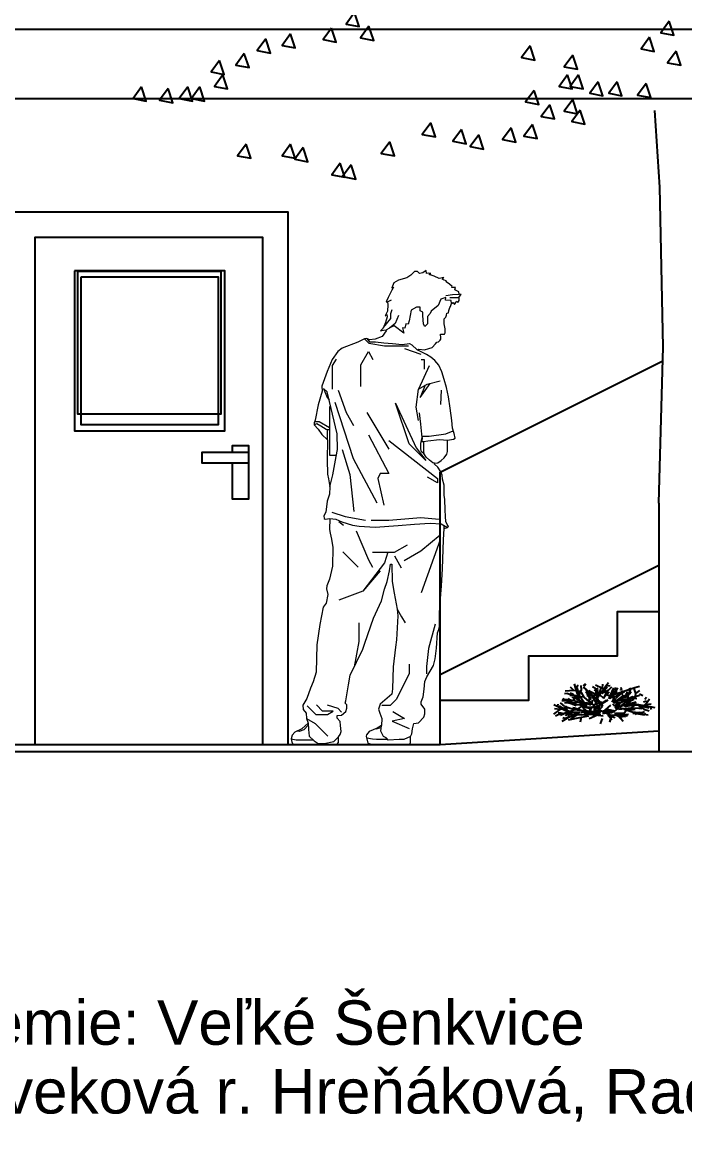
# Model space of a CAD drawing. Header units: millimetres. Extents: x 465413 to 948826, y 2516576 to 3795663.
# Drawn here: x 931044 to 933660, y 2758771 to 2763129 of the extents above; entities that cross this region are included whole.
import ezdxf
from ezdxf.lldxf.tags import DXFTag

# ---------------------------------------------------------------- set-up
doc = ezdxf.new("R2010")
doc.units = ezdxf.units.MM
for name, color, linetype in [('A_Plants', 114, 'Continuous'), ('MUR-POH', 64, 'Continuous'), ('MUR_POH', 64, 'Continuous'), ('MUR_REZ', 3, 'Continuous'), ('PLO_LIN', 6, 'Continuous'), ('TXT_50_MIESTN', 7, 'Continuous')]:
    doc.layers.add(name, color=color, linetype=linetype)
doc.layers.add('Srafy', color=8, linetype='Continuous', lineweight=5)
doc.styles.add('ARIAL', font='arial.ttf', dxfattribs={"height": 250})
tags = doc.linetypes.add('DASHED', pattern=[0.75, 0.5, -0.25]).pattern_tags.tags
tags[6:7] = [DXFTag(74, 4), DXFTag(75, 0), DXFTag(340, '0'), DXFTag(46, 1.0), DXFTag(50, 0.0), DXFTag(44, 0.0), DXFTag(45, 0.0)]
tags[4:5] = [DXFTag(74, 4), DXFTag(75, 0), DXFTag(340, '0'), DXFTag(46, 1.0), DXFTag(50, 0.0), DXFTag(44, 0.0), DXFTag(45, 0.0)]

# ---------------------------------------------------------------- blocks, each defined once
blk = doc.blocks.new('strom14', base_point=(-17517.4, -64197.3))
at = {"color": 1}
for p, q in [((-17590.3, -62956.7), (-17609.5, -62654.5)), ((-17576.7, -63587.6), (-17590.3, -62956.7)), ((-17593.8, -64204.1), (-17576.7, -63587.6))]:
    blk.add_line(p, q, dxfattribs=at)
for points in [[(-18794.9, -62268), (-18828.3, -62313.8), (-18776.4, -62323.9)], [(-17553.4, -62302.1), (-17586.8, -62348), (-17534.9, -62358.1)], [(-19047.8, -62352.2), (-19081.2, -62398.1), (-19029.3, -62408.2)], [(-18886, -62329.5), (-18919.4, -62375.3), (-18867.5, -62385.4)], [(-18738, -62322.6), (-18771.4, -62368.5), (-18719.4, -62378.6)], [(-19145.7, -62372.7), (-19179.1, -62418.6), (-19127.2, -62428.7)], [(-17630.8, -62365.9), (-17664.3, -62411.8), (-17612.3, -62421.8)], [(-19230, -62429.7), (-19263.4, -62475.5), (-19211.5, -62485.6)], [(-18102.4, -62400.1), (-18135.8, -62445.9), (-18083.9, -62456)], [(-17933.8, -62436.5), (-17967.2, -62482.4), (-17915.3, -62492.4)], [(-17526.1, -62420.6), (-17559.5, -62466.4), (-17507.6, -62476.5)], [(-19328, -62457), (-19361.4, -62502.9), (-19309.4, -62512.9)], [(-19314.3, -62513.9), (-19347.7, -62559.8), (-19295.8, -62569.9)], [(-17954.3, -62513.9), (-17987.7, -62559.8), (-17935.8, -62569.9)], [(-17911, -62513.9), (-17944.4, -62559.8), (-17892.5, -62569.9)], [(-19635.5, -62561.8), (-19668.9, -62607.6), (-19617, -62617.7)], [(-19530.7, -62568.6), (-19564.1, -62614.5), (-19512.2, -62624.5)], [(-19453.2, -62561.8), (-19486.7, -62607.6), (-19434.7, -62617.7)], [(-19405.4, -62561.8), (-19438.8, -62607.6), (-19386.9, -62617.7)], [(-17833.6, -62541.3), (-17867, -62587.1), (-17815.1, -62597.2)], [(-17758.4, -62541.3), (-17791.8, -62587.1), (-17739.9, -62597.2)], [(-17644.5, -62548.1), (-17677.9, -62594), (-17626, -62604)], [(-18086.4, -62575.4), (-18119.9, -62621.3), (-18067.9, -62631.4)], [(-17933.8, -62611.9), (-17967.2, -62657.8), (-17915.3, -62667.8)], [(-18024.9, -62632.4), (-18058.3, -62678.3), (-18006.4, -62688.3)], [(-17904.2, -62652.9), (-17937.6, -62698.8), (-17885.7, -62708.8)], [(-18494.2, -62703), (-18527.6, -62748.9), (-18475.7, -62758.9)], [(-18373.5, -62730.3), (-18406.9, -62776.2), (-18355, -62786.3)], [(-18177.6, -62723.5), (-18211, -62769.4), (-18159.1, -62779.4)], [(-18093.3, -62709.8), (-18126.7, -62755.7), (-18074.8, -62765.8)], [(-19223.2, -62787.3), (-19256.6, -62833.1), (-19204.7, -62843.2)], [(-19047.8, -62787.3), (-19081.2, -62833.1), (-19029.3, -62843.2)], [(-18655.9, -62778.2), (-18689.4, -62824), (-18637.4, -62834.1)], [(-18305.1, -62750.8), (-18338.5, -62796.7), (-18286.6, -62806.7)], [(-18997.6, -62800.9), (-19031.1, -62846.8), (-18979.1, -62856.9)], [(-18851.9, -62862.4), (-18885.3, -62908.3), (-18833.3, -62918.4)], [(-18808.6, -62869.3), (-18842, -62915.1), (-18790.1, -62925.2)]]:
    blk.add_lwpolyline(points, close=True, dxfattribs=at)
blk = doc.blocks.new('krik5')
at = {"layer": 'A_Plants'}
for p, q in [((897127.3, 2750356.8), (897121.1, 2750380.6)), ((897145.2, 2750364.8), (897136.5, 2750385.4)), ((897153.5, 2750389.6), (897142.4, 2750393.4)), ((897153.5, 2750389.6), (897148.3, 2750408.5)), ((897160.8, 2750345), (897149.6, 2750384.7)), ((897172.3, 2750313.6), (897153.5, 2750389.6)), ((897163.5, 2750372.9), (897164.7, 2750395.2)), ((897163.5, 2750372.9), (897184.7, 2750389.3)), ((897130.9, 2750326.8), (897122.5, 2750366)), ((897125.7, 2750362.2), (897127.8, 2750371.4)), ((897127.3, 2750356.8), (897132.4, 2750343.6)), ((897132.4, 2750343.6), (897133.5, 2750360.5)), ((897137.2, 2750317.6), (897132.4, 2750343.6)), ((897133.5, 2750360.5), (897135.3, 2750367.2)), ((897160.8, 2750345), (897145.2, 2750364.8)), ((897150.6, 2750345.6), (897148, 2750357.4)), ((897150.4, 2750345.5), (897150.2, 2750352.2)), ((897150.4, 2750352.2), (897163.5, 2750372.9)), ((897153.7, 2750317), (897150.4, 2750345.5)), ((897153.7, 2750317), (897166.9, 2750335.3)), ((897160.8, 2750345), (897165, 2750295.5)), ((897166.1, 2750286.2), (897175, 2750336.2)), ((897174, 2750365.4), (897177, 2750376.9)), ((897184, 2750371.2), (897191.6, 2750378.2)), ((897191.3, 2750309.7), (897188.3, 2750339.3)), ((897189.6, 2750333), (897208.8, 2750336.8)), ((897191.3, 2750309.7), (897200.7, 2750350.6)), ((897205.9, 2750350.8), (897199.1, 2750363.8)), ((897208.8, 2750336.8), (897219.8, 2750353)), ((897208.8, 2750336.8), (897232.3, 2750330.1)), ((897231.8, 2750333.9), (897236.3, 2750353.2)), ((897121.4, 2750299.2), (897129.6, 2750275)), ((897126.5, 2750275.5), (897122.5, 2750293.6)), ((897130.9, 2750326.8), (897125.8, 2750332.7)), ((897127.8, 2750302.9), (897128.4, 2750275.3)), ((897132.8, 2750322), (897130.9, 2750326.8)), ((897132.2, 2750319.9), (897131.3, 2750328.8)), ((897148.4, 2750298.4), (897131.9, 2750284.4)), ((897137.2, 2750317.6), (897132.8, 2750322)), ((897149.4, 2750286.5), (897137.2, 2750317.6)), ((897145.9, 2750330.9), (897146.2, 2750323.2)), ((897147.4, 2750304.1), (897146.2, 2750323.2)), ((897155.7, 2750270.7), (897147.4, 2750304.1)), ((897150.9, 2750264.6), (897153.7, 2750317)), ((897160.4, 2750290.9), (897163.8, 2750318.6)), ((897160.9, 2750287.5), (897177.1, 2750308.5)), ((897187.1, 2750307.8), (897164.2, 2750276.7)), ((897165, 2750295.5), (897173.6, 2750332.3)), ((897170.4, 2750306.2), (897173.7, 2750312.4)), ((897193.1, 2750317.2), (897171.2, 2750299)), ((897172.3, 2750313.6), (897176.4, 2750289.6)), ((897175.6, 2750300.4), (897174.4, 2750305.9)), ((897176.3, 2750302.7), (897186.6, 2750327.8)), ((897176.3, 2750302.7), (897194.4, 2750304.6)), ((897195.9, 2750322.6), (897176.8, 2750277.7)), ((897185.1, 2750266.1), (897189.9, 2750301.3)), ((897189.9, 2750301.3), (897188.5, 2750308.7)), ((897189.9, 2750301.3), (897197.9, 2750325.8)), ((897194.4, 2750304.6), (897211.5, 2750310.5)), ((897194.4, 2750304.6), (897197.6, 2750299.3)), ((897195.3, 2750288), (897197.8, 2750296.8)), ((897207.4, 2750294.9), (897197.6, 2750299.3)), ((897197.6, 2750299.3), (897202.8, 2750286.8)), ((897205.5, 2750303.8), (897197.8, 2750296.8)), ((897217.3, 2750292.7), (897198.1, 2750250.6)), ((897205.5, 2750303.8), (897210.4, 2750313.3)), ((897205.5, 2750303.8), (897217, 2750303.6)), ((897208.1, 2750300.3), (897207.4, 2750294.9)), ((897210.4, 2750313.3), (897218, 2750319.4)), ((897211.5, 2750310.5), (897223.6, 2750316.7)), ((897211.8, 2750257.8), (897231.8, 2750333.9)), ((897215.9, 2750283.8), (897219.7, 2750291.2)), ((897223.6, 2750316.7), (897232.6, 2750315.1)), ((897124.6, 2750262.9), (897103.2, 2750280.7)), ((897113.9, 2750276.2), (897124.6, 2750258.2)), ((897117.2, 2750249.8), (897127.2, 2750222.8)), ((897124.6, 2750262.9), (897120.6, 2750290.3)), ((897123.6, 2750257.9), (897124.6, 2750258.2)), ((897134.3, 2750255.8), (897124.6, 2750258.2)), ((897130, 2750263.1), (897125.5, 2750233)), ((897125.7, 2750284.3), (897134.1, 2750248.6)), ((897127.4, 2750256.7), (897134, 2750285)), ((897130.3, 2750237.7), (897127.4, 2750256.7)), ((897129.6, 2750275), (897131.9, 2750284.4)), ((897132.5, 2750283), (897135.7, 2750254)), ((897135.5, 2750254.5), (897133.4, 2750263.6)), ((897137.3, 2750200.6), (897142.1, 2750251.5)), ((897143.5, 2750251.4), (897153, 2750220.3)), ((897146.9, 2750252.5), (897164.2, 2750276.7)), ((897169.9, 2750270.8), (897152.2, 2750255.1)), ((897155.6, 2750259.8), (897172.6, 2750244.2)), ((897156.5, 2750250.9), (897166.1, 2750286.2)), ((897165.8, 2750255), (897159.5, 2750265.8)), ((897165.8, 2750255), (897166.2, 2750252.9)), ((897166, 2750251.8), (897165.8, 2750246.1)), ((897166, 2750251.8), (897166.2, 2750252.9)), ((897176.8, 2750277.7), (897166.1, 2750252.4)), ((897166.2, 2750252.9), (897168.7, 2750262)), ((897175.4, 2750249.2), (897185.1, 2750266.1)), ((897175.4, 2750249.2), (897194.4, 2750256.3)), ((897176.5, 2750247.9), (897202.2, 2750285.8)), ((897176.5, 2750247.9), (897177.9, 2750270.1)), ((897176.9, 2750279.4), (897195.8, 2750275.1)), ((897198.1, 2750250.6), (897179.9, 2750239.9)), ((897188.7, 2750273.3), (897196.3, 2750289.2)), ((897195.5, 2750259.5), (897210.6, 2750277.7)), ((897200.1, 2750243.9), (897225.6, 2750262.9)), ((897200.1, 2750243.9), (897203.3, 2750252)), ((897201.9, 2750234.2), (897236.7, 2750251.3)), ((897202.8, 2750286.8), (897204.8, 2750284.4)), ((897215.9, 2750283.8), (897206.4, 2750279.6)), ((897207.3, 2750255.7), (897232.3, 2750249.7)), ((897207.4, 2750263.6), (897230.5, 2750259.3)), ((897211.7, 2750252.3), (897220.5, 2750256.6)), ((897220.2, 2750254.4), (897211.9, 2750244.7)), ((897222.1, 2750282.4), (897215.9, 2750283.8)), ((897216.1, 2750257.7), (897232.4, 2750262.7)), ((897220.2, 2750254.4), (897235.6, 2750267.5)), ((897222.1, 2750282.4), (897229.6, 2750281.1)), ((897224.6, 2750278.8), (897227.6, 2750279.3)), ((897229.6, 2750281.1), (897235.8, 2750280)), ((897230.5, 2750259.3), (897237.3, 2750258.1)), ((897124.6, 2750234.7), (897101.4, 2750226.6)), ((897132.4, 2750221.1), (897111.1, 2750236.2)), ((897119.6, 2750244), (897130.6, 2750222.2)), ((897126.8, 2750235.4), (897148.3, 2750194.7)), ((897137.7, 2750217.8), (897139.5, 2750239.3)), ((897141.5, 2750201.1), (897168.1, 2750236)), ((897144.3, 2750236.4), (897142.9, 2750209.5)), ((897147.2, 2750186.5), (897149.2, 2750237.7)), ((897153.5, 2750188.8), (897166.4, 2750204)), ((897190, 2750218.4), (897165.4, 2750180.7)), ((897166.4, 2750204), (897179.4, 2750198.1)), ((897188.5, 2750225), (897173, 2750194.1)), ((897174.9, 2750204.3), (897194.4, 2750184.4)), ((897194.7, 2750233.2), (897211.9, 2750244.7)), ((897195.1, 2750228.3), (897207.6, 2750239.5)), ((897195.5, 2750240.8), (897201.5, 2750243.5)), ((897196.2, 2750180.8), (897245.6, 2750221.1)), ((897197, 2750240.2), (897200.1, 2750243.9)), ((897197.1, 2750209.8), (897216.1, 2750219.8)), ((897197.1, 2750209.8), (897211.8, 2750194.7)), ((897219.6, 2750232.2), (897200.2, 2750209.4)), ((897202.9, 2750235.4), (897215.2, 2750214.7)), ((897211.9, 2750244.7), (897223.7, 2750246.3)), ((897227.1, 2750228.4), (897216, 2750202.7)), ((897216, 2750202.7), (897241.5, 2750225.7)), ((897216.1, 2750219.8), (897220.7, 2750221.4)), ((897216.2, 2750219.5), (897223.9, 2750225.4)), ((897237.2, 2750206.4), (897220.8, 2750221)), ((897223.7, 2750246.3), (897228.7, 2750245)), ((897227.1, 2750228.4), (897239.9, 2750244.3)), ((897237.2, 2750206.4), (897252.8, 2750208.8)), ((897251.9, 2750179.6), (897237.2, 2750206.4)), ((897245.6, 2750221.1), (897246.4, 2750237.4)), ((897245.6, 2750221.1), (897257.7, 2750232)), ((897118.2, 2750198.9), (897097.7, 2750189.2)), ((897136.7, 2750192.3), (897120, 2750146.8)), ((897138.2, 2750154.4), (897127.8, 2750203.2)), ((897135.2, 2750183.9), (897128.4, 2750164.4)), ((897142.9, 2750192.6), (897132.8, 2750166.4)), ((897132.8, 2750166.4), (897149.2, 2750141.8)), ((897175.3, 2750190.4), (897139.7, 2750183.8)), ((897163.5, 2750167.5), (897139.7, 2750183.6)), ((897142.6, 2750158.8), (897140, 2750172.2)), ((897145.3, 2750145.5), (897140.1, 2750171.4)), ((897142, 2750181), (897140.8, 2750166.6)), ((897142.9, 2750192.6), (897150.5, 2750142.4)), ((897144.2, 2750178.6), (897147.6, 2750157.4)), ((897167, 2750161.7), (897148.8, 2750148.4)), ((897148.9, 2750194.7), (897177.3, 2750163.6)), ((897148.9, 2750194.7), (897152.8, 2750165.6)), ((897168.6, 2750162), (897153.1, 2750177.1)), ((897159.8, 2750179.5), (897167, 2750163.2)), ((897163.2, 2750198.3), (897182, 2750201.2)), ((897165.4, 2750184.3), (897185.4, 2750203.3)), ((897175.1, 2750178.9), (897165.4, 2750184.3)), ((897167.5, 2750133.5), (897167, 2750163.2)), ((897180.8, 2750203.9), (897172.8, 2750195.6)), ((897181.3, 2750193.5), (897173.3, 2750166.6)), ((897179, 2750179.6), (897175.1, 2750178.9)), ((897201.3, 2750183.4), (897175.3, 2750190.4)), ((897176.5, 2750161.9), (897192.1, 2750163.9)), ((897176.5, 2750161.9), (897206.9, 2750132.6)), ((897177.3, 2750163.6), (897190.5, 2750153)), ((897185.3, 2750138.3), (897177.3, 2750163.6)), ((897179.8, 2750179.6), (897179, 2750179.6)), ((897193.2, 2750176), (897179.4, 2750198.1)), ((897179.5, 2750179.6), (897198.6, 2750169.2)), ((897179.8, 2750179.6), (897181.1, 2750180.4)), ((897186.4, 2750177.8), (897179.8, 2750179.6)), ((897194.4, 2750184.4), (897219.6, 2750158)), ((897194.9, 2750175.5), (897209.5, 2750164.3)), ((897232.7, 2750150.6), (897198.6, 2750169.2)), ((897199.5, 2750157.1), (897205.6, 2750160.5)), ((897201.3, 2750183.4), (897237.1, 2750180.1)), ((897240.9, 2750201.8), (897207.5, 2750186.8)), ((897207.5, 2750186.8), (897234.3, 2750181.3)), ((897209.3, 2750182.3), (897215.1, 2750186.9)), ((897218.7, 2750159), (897209.5, 2750164.3)), ((897209.5, 2750164.3), (897225.2, 2750139.8)), ((897211.8, 2750187.6), (897210, 2750173.2)), ((897210, 2750173.2), (897210.5, 2750169.5)), ((897211.8, 2750187.6), (897211.8, 2750194.7)), ((897211.8, 2750194.7), (897227.4, 2750183.5)), ((897217.2, 2750175.3), (897211.8, 2750187.6)), ((897212.4, 2750181.1), (897228.6, 2750153.4)), ((897215.1, 2750186.9), (897224.2, 2750185.2)), ((897217.2, 2750175.3), (897220.2, 2750178.8)), ((897218.7, 2750159), (897224.9, 2750161.1)), ((897224.2, 2750185.2), (897232.2, 2750187.9)), ((897224.2, 2750185.2), (897232.8, 2750174.5)), ((897227.4, 2750183.5), (897239.3, 2750177.2)), ((897232.2, 2750187.9), (897240.7, 2750185.8)), ((897239.3, 2750177.2), (897245.4, 2750167.7)), ((897120.5, 2750065.6), (897127.9, 2750117)), ((897127.9, 2750117), (897131.8, 2750145.8)), ((897131.9, 2750145.3), (897131.8, 2750135.6)), ((897145.6, 2750151), (897132.6, 2750127.6)), ((897147.6, 2750157.4), (897137.1, 2750126.4)), ((897137.6, 2750116.6), (897138.2, 2750154.4)), ((897145.3, 2750145.5), (897141.3, 2750128)), ((897143.7, 2750136.2), (897159.5, 2750109)), ((897150.5, 2750142.4), (897145.2, 2750115.5)), ((897149.2, 2750141.8), (897159, 2750091.4)), ((897149.2, 2750141.8), (897161.9, 2750129)), ((897155.7, 2750122.2), (897150.5, 2750142.4)), ((897157.7, 2750152.5), (897161, 2750149.4)), ((897172.2, 2750122.5), (897160, 2750101.3)), ((897161.6, 2750148.7), (897161, 2750149.4)), ((897171.2, 2750123.5), (897161.3, 2750149)), ((897161.6, 2750148.7), (897163, 2750148.1)), ((897174.5, 2750121.4), (897161.9, 2750129)), ((897167.5, 2750133.5), (897177.3, 2750117.9)), ((897172.1, 2750132.4), (897185.7, 2750113.7)), ((897172.9, 2750142.8), (897180.1, 2750117.3)), ((897180, 2750099.3), (897172.9, 2750142.8)), ((897179.2, 2750117), (897173.4, 2750120.7)), ((897173.5, 2750156.2), (897198, 2750150.1)), ((897173.5, 2750156.2), (897183.8, 2750132.6)), ((897174.5, 2750121.4), (897191.1, 2750114.6)), ((897177.6, 2750135.8), (897203.4, 2750100.2)), ((897216, 2750113.4), (897183.8, 2750132.6)), ((897201.7, 2750103.8), (897183.8, 2750132.6)), ((897186.9, 2750083.8), (897187, 2750120)), ((897190.5, 2750153), (897215.6, 2750152.8)), ((897194.6, 2750159), (897200.5, 2750155.6)), ((897195.5, 2750157.1), (897199.5, 2750157.1)), ((897199.5, 2750157.1), (897227.5, 2750148.3)), ((897206.9, 2750132.6), (897225.8, 2750122.7)), ((897206.9, 2750132.6), (897211.2, 2750107.4)), ((897207.8, 2750151.6), (897216.4, 2750147.1)), ((897208.8, 2750146.9), (897219.5, 2750146.8)), ((897215.6, 2750152.8), (897233.8, 2750146)), ((897216, 2750113.4), (897236, 2750123.1)), ((897218.7, 2750159), (897222.8, 2750152.1)), ((897219.5, 2750146.8), (897237.1, 2750142.8)), ((897227.9, 2750144.2), (897222.8, 2750152.1)), ((897225.7, 2750122.4), (897234.3, 2750120)), ((897225.8, 2750122.7), (897230, 2750119.7)), ((897227.5, 2750148.3), (897229.9, 2750146)), ((897229.9, 2750119.4), (897235.7, 2750093.1)), ((897233.8, 2750146), (897243.5, 2750136.3)), ((897236, 2750123.1), (897252.9, 2750123.7)), ((897246.6, 2750130.7), (897243.5, 2750136.3)), ((897254.7, 2750131.7), (897250.2, 2750138.8)), ((897252.8, 2750143.2), (897257.1, 2750136.6)), ((897128.1, 2750115.3), (897109.3, 2750110.2)), ((897138.3, 2750099.8), (897121.8, 2750071.9)), ((897134.9, 2750088), (897129.6, 2750065.4)), ((897137.6, 2750116.6), (897141.1, 2750065.5)), ((897138.3, 2750087.9), (897174.2, 2750026)), ((897141, 2750108.5), (897156.7, 2750064.1)), ((897141.6, 2750069.8), (897141, 2750108.5)), ((897146.5, 2750112.6), (897149.9, 2750084.9)), ((897159, 2750091.4), (897151, 2750067.9)), ((897159, 2750091.4), (897168.9, 2750066.3)), ((897159.5, 2750109), (897165.2, 2750091.6)), ((897165.2, 2750091.6), (897167.4, 2750084.7)), ((897174.7, 2750099), (897179.9, 2750097)), ((897174.7, 2750099), (897185.4, 2750077)), ((897182.9, 2750093.4), (897179.9, 2750097)), ((897183, 2750091.3), (897180, 2750099.3)), ((897182.9, 2750093.4), (897200.2, 2750060.9)), ((897182.9, 2750093.4), (897189, 2750090.3)), ((897185.4, 2750077), (897193.5, 2750067.1)), ((897185.4, 2750077), (897188.5, 2750060.5)), ((897185.7, 2750113.7), (897189.5, 2750112.5)), ((897188.8, 2750077.8), (897193.2, 2750066.4)), ((897189.7, 2750107.9), (897195.8, 2750085.9)), ((897191.1, 2750114.6), (897246.8, 2750100.5)), ((897200.3, 2750073.5), (897195.8, 2750085.9)), ((897195.8, 2750085.9), (897196.7, 2750052.7)), ((897200.2, 2750092.4), (897198.9, 2750089.1)), ((897208, 2750101.9), (897200.2, 2750092.4)), ((897200.3, 2750073.5), (897200.4, 2750064.4)), ((897206, 2750069.4), (897200.3, 2750073.5)), ((897201.7, 2750103.8), (897208.2, 2750102)), ((897206.5, 2750087.4), (897208, 2750101.9)), ((897206.5, 2750087.4), (897210.4, 2750087.3)), ((897208, 2750101.9), (897211.2, 2750107.4)), ((897208.2, 2750102), (897214.3, 2750092.4)), ((897211.2, 2750107.4), (897218, 2750084.4)), ((897214.3, 2750092.4), (897221.7, 2750087.2)), ((897214.3, 2750092.4), (897216, 2750076.2)), ((897216, 2750113.4), (897245.8, 2750107.8)), ((897224.3, 2750068.6), (897218, 2750084.4)), ((897227.1, 2750077.8), (897221.7, 2750087.2)), ((897235.7, 2750093.1), (897234.9, 2750058.8)), ((897235.7, 2750093.1), (897248.7, 2750080.6)), ((897254.7, 2750112.3), (897246.8, 2750100.5)), ((897246.8, 2750100.5), (897260.9, 2750097.7)), ((897129.6, 2750065.4), (897115.3, 2750038.9)), ((897129.6, 2750065.4), (897127.4, 2750051.7)), ((897127.4, 2750051.7), (897129.9, 2750043.3)), ((897135.9, 2750066.4), (897133.4, 2750065.1)), ((897146, 2750066.6), (897135.9, 2750066.4)), ((897138.4, 2750056.7), (897146, 2750066.6)), ((897141.3, 2750053.1), (897138.4, 2750056.7)), ((897145.9, 2750049.5), (897139.9, 2750035.3)), ((897141.6, 2750069.8), (897145.6, 2750062.5)), ((897145.8, 2750043.8), (897143.4, 2750026)), ((897145.6, 2750062.5), (897145.9, 2750049.5)), ((897151, 2750067.9), (897145.8, 2750043.8)), ((897145.9, 2750049.5), (897149.1, 2750038.7)), ((897146, 2750066.6), (897151, 2750067.9)), ((897147, 2750008.6), (897163.1, 2750034.4)), ((897149.1, 2750038.7), (897149.1, 2750026.3)), ((897176.2, 2750053.3), (897156.7, 2750064.1)), ((897156.7, 2750064.1), (897176.8, 2750032.4)), ((897170.6, 2750060), (897163.1, 2750034.4)), ((897163.1, 2750034.4), (897167.4, 2750012.8)), ((897168.8, 2750066.2), (897174.1, 2750056.5)), ((897168.9, 2750066.3), (897170.8, 2750060.2)), ((897176.2, 2750053.3), (897189.3, 2750038.1)), ((897188.5, 2750060.5), (897188.4, 2750053.3)), ((897193.5, 2750067.1), (897205.1, 2750047.8)), ((897196.7, 2750052.7), (897197, 2750043)), ((897200.2, 2750060.9), (897201, 2750056.9)), ((897200.4, 2750064.4), (897200.7, 2750053.6)), ((897200.7, 2750053.6), (897200.9, 2750044.7)), ((897224.3, 2750068.6), (897224.6, 2750055.7)), ((897143.4, 2750026), (897137.9, 2750015.6)), ((897174.2, 2750026), (897185.6, 2750027.8)), ((897174.2, 2750026), (897183.8, 2750010.7))]:
    blk.add_line(p, q, dxfattribs=at)
blk = doc.blocks.new('man looking')
at = {"layer": 'Srafy', "flags": 128}
for points in [[(907360.1, 2764710.1), (907344.7, 2764698.6), (907312.1, 2764690.3), (907293, 2764680.1), (907285.3, 2764660.2), (907291.7, 2764662.2), (907284.7, 2764650), (907271.2, 2764621.9), (907262.9, 2764604), (907268, 2764604), (907270, 2764592.5), (907268.7, 2764568.2), (907259.1, 2764549), (907266.1, 2764554.1), (907266.8, 2764545.8), (907260.4, 2764522.8), (907250.8, 2764501.1), (907240.6, 2764490.2), (907252.7, 2764492.2), (907263.6, 2764494.1), (907262.3, 2764489.6), (907247, 2764467.9), (907218.8, 2764457), (907197.7, 2764454.5), (907186.9, 2764460.2), (907177.3, 2764458.9), (907151.7, 2764444.9), (907089.1, 2764421.9), (907072.5, 2764408.4), (907049.5, 2764376.5), (907029.7, 2764329.2), (907013.7, 2764286.4), (907009.2, 2764271.7), (907009.8, 2764252.5), (906995.1, 2764198.8), (906982.4, 2764138.1), (906978.5, 2764127.2), (906978.5, 2764119.6), (906995.1, 2764101.7), (907009.2, 2764081.2), (907030.9, 2764060.1), (907029.7, 2763980.9), (907031.6, 2763924.6), (907035.4, 2763906.1), (907041.2, 2763874.8), (907039.9, 2763845.4), (907030.3, 2763817.9), (907024.5, 2763774.4), (907016.9, 2763761), (907018.2, 2763750.2), (907022, 2763747.6), (907040.5, 2763749.5), (907038.6, 2763706.1), (907042.4, 2763692.6), (907047.6, 2763668.4), (907052.7, 2763635.1), (907050.7, 2763561.6), (907038.6, 2763510.5), (907029, 2763484.9), (907027.1, 2763472.8), (907032.2, 2763450.4), (907026.5, 2763416.6), (907014.3, 2763399.9), (907001.5, 2763332.2), (906989.4, 2763251.7), (906986.2, 2763144.3), (906975.3, 2763105.9), (906964.5, 2763080.4), (906950.4, 2763039.5), (906934.4, 2763013.3), (906935.1, 2762996.7), (906946.6, 2762982), (906949.1, 2762960.9), (906955.5, 2762942.3), (906930.6, 2762920.6), (906903.1, 2762907.2), (906891.6, 2762895.7), (906887.8, 2762881), (906890.3, 2762868.2), (906895.4, 2762858), (907068.6, 2762858), (907074.4, 2762866.9), (907075, 2762888.7), (907080.8, 2762898.2), (907085.9, 2762909.7), (907083.3, 2762934), (907080.8, 2762948.7), (907069.9, 2762962.8), (907069.9, 2762972.4), (907086.5, 2762974.3), (907103.8, 2762988.4), (907108.3, 2763002.4), (907108.3, 2763014.6), (907101.2, 2763022.2), (907103.2, 2763031.2), (907114.7, 2763094.4), (907121, 2763131.5), (907170.9, 2763235), (907178.6, 2763258.1), (907212.4, 2763357.1), (907243.8, 2763424.9), (907255.9, 2763471.5), (907266.8, 2763501.6), (907275.7, 2763543.7), (907279.5, 2763569.9), (907284.7, 2763569.9), (907286.6, 2763501.6), (907294.2, 2763455.5), (907305.7, 2763392.9), (907308.3, 2763366.1), (907303.2, 2763270.8), (907300, 2763242.1), (907291, 2763164.7), (907287.9, 2763077.8), (907284.7, 2763057.4), (907238.6, 2763017.8), (907232.3, 2762998.6), (907238, 2762982), (907245.7, 2762961.5), (907244.7, 2762933.1), (907227.8, 2762922.5), (907195.2, 2762909.7), (907185.8, 2762896.8), (907184.5, 2762892), (907190.8, 2762864.1), (907210.8, 2762858), (907260.1, 2762858), (907273.2, 2762858), (907355.6, 2762858), (907358.8, 2762866.3), (907358.8, 2762884.2), (907358.8, 2762889.9), (907364.5, 2762900.2), (907367.1, 2762920), (907371.6, 2762941.7), (907390.1, 2762943.6), (907411.8, 2762966.6), (907415.7, 2762980), (907415.7, 2762998.6), (907401, 2763017.8), (907401, 2763027.3), (907409.3, 2763046.5), (907412.5, 2763077.2), (907415.7, 2763106.6), (907423.3, 2763125.8), (907450.2, 2763169.9), (907456.6, 2763196.1), (907461.7, 2763238.2), (907464.9, 2763299.6), (907470.6, 2763312.4), (907473.8, 2763323.9), (907473.2, 2763378.8), (907477.7, 2763434.4), (907481.5, 2763484.3), (907485.3, 2763551.4), (907488.5, 2763665.8), (907491.1, 2763710.5), (907504.5, 2763714.4), (907508.3, 2763718.8), (907503.2, 2763725.9), (907498.1, 2763738), (907496.8, 2763757.8), (907495.6, 2763784.7), (907494.3, 2763824.3), (907491.7, 2763842.2), (907491.7, 2763856.3), (907491.7, 2763881.2), (907485.3, 2763905.5), (907484.1, 2763920.8), (907478.9, 2763933.6), (907467.4, 2763952.8), (907454, 2763964.9), (907454, 2763968.1), (907467.4, 2763970), (907480.2, 2763979), (907491.7, 2763989.2), (907502.6, 2764003.9), (907505.1, 2764014.7), (907504.5, 2764039.7), (907504.5, 2764059.5), (907528.8, 2764062.7), (907535.2, 2764067.2), (907531.4, 2764085.1), (907524.3, 2764106.1), (907521.8, 2764136.8), (907515.4, 2764184.7), (907509, 2764230.1), (907501.3, 2764266.6), (907491.1, 2764298.5), (907482.1, 2764327.9), (907470.6, 2764354.1), (907454.7, 2764372.6), (907439.3, 2764386.1), (907421.4, 2764396.3), (907403.5, 2764406.5), (907385.6, 2764415.5), (907392, 2764417.4), (907414.4, 2764415.5), (907431, 2764419.9), (907443.8, 2764423.8), (907457.2, 2764439.1), (907463, 2764445.5), (907470, 2764447.4), (907475.7, 2764453.2), (907478.3, 2764457.6), (907478.3, 2764462.8), (907477, 2764477.5), (907485.3, 2764477.5), (907493.6, 2764477.5), (907496.2, 2764482.6), (907496.2, 2764498.5), (907491.7, 2764517.1), (907491.7, 2764528.6), (907491.7, 2764537.5), (907494.9, 2764540.1), (907498.8, 2764543.9), (907500.7, 2764552.2), (907502.6, 2764559.3), (907508.3, 2764561.2), (907510.3, 2764570.1), (907513.5, 2764581.6), (907517.3, 2764585.5), (907520.5, 2764598.2), (907526.9, 2764601.4), (907532.6, 2764594.4), (907538.4, 2764602.1), (907540.9, 2764607.8), (907546.1, 2764602.1), (907550.5, 2764610.4), (907550.5, 2764623.8), (907558.8, 2764632.8), (907550.5, 2764635.3), (907549.9, 2764643.6), (907533.3, 2764651.3), (907536.5, 2764660.9), (907521.8, 2764660.9), (907523, 2764665.4), (907512.2, 2764674.3), (907500, 2764683.9), (907501.3, 2764687.7), (907491.1, 2764689.6), (907483.4, 2764693.5), (907489.8, 2764699.9), (907472.6, 2764696.7), (907452.1, 2764705.6), (907432.9, 2764712.6), (907438.7, 2764716.5), (907431, 2764717.1), (907422.1, 2764716.5), (907420.1, 2764728), (907408, 2764719), (907393.9, 2764715.8), (907386.3, 2764724.8), (907374.8, 2764724.8), (907360.1, 2764710.1)], [(907353.1, 2764044.3), (907300.3, 2764204.9), (907381.7, 2764028.9), (907419.1, 2763978.3)], [(907400.3, 2764046.1), (907404.8, 2764069.1), (907404.2, 2764053.7), (907410.6, 2764053.7), (907410.6, 2764039), (907409.9, 2764014.1), (907411.2, 2764006.4), (907402.3, 2764013.5), (907399.1, 2764025), (907400.3, 2764046.1)]]:
    blk.add_lwpolyline(points, close=True, dxfattribs=at)
for points in [[(907498.1, 2764628.9), (907524.3, 2764633.4), (907550.5, 2764635.3)], [(907520.5, 2764598.2), (907519.8, 2764609.8), (907497.5, 2764611.7), (907498.4, 2764621.8), (907478.5, 2764615.2), (907467.5, 2764589.9), (907440, 2764567.9), (907436.7, 2764558), (907425.7, 2764547), (907425.7, 2764517.3), (907415.8, 2764507.4), (907410.7, 2764516.3), (907407, 2764550.3), (907407, 2764563.5), (907397.1, 2764569.2), (907397.1, 2764583.3), (907382.8, 2764583.3), (907361.9, 2764571.3), (907353.1, 2764529.4), (907350.3, 2764516.2), (907339.9, 2764518.4), (907336.2, 2764500.8), (907327.8, 2764502.6), (907332.2, 2764481), (907294.8, 2764509.6), (907282.7, 2764504.3), (907263.6, 2764494.1)], [(907268, 2764604), (907283.5, 2764612.9)], [(907513.7, 2764621.8), (907550.5, 2764621.8)], [(907284.9, 2764573.4), (907280.5, 2764556.9), (907280.5, 2764539.3), (907251.6, 2764503)], [(907311.3, 2764550.3), (907298.1, 2764519.5), (907276.1, 2764500.8)], [(907177.3, 2764458.9), (907194.7, 2764441.5), (907256.3, 2764431.5), (907350.9, 2764431.5)], [(907186.9, 2764460.2), (907197.7, 2764446.8), (907220.7, 2764446.8), (907253.3, 2764442.9), (907287.2, 2764440.4), (907325.6, 2764435.9), (907354.3, 2764439.8), (907363.9, 2764435.3), (907385.6, 2764415.5)], [(907197.7, 2764454.5), (907192.3, 2764453.5)], [(907335.5, 2764420.5), (907399.3, 2764398.5)], [(907064.9, 2764378.7), (907050, 2764352.8), (907050, 2764334.7), (907050, 2764259.9)], [(907162.5, 2764270.9), (907162.5, 2764356.5), (907192.5, 2764408.4), (907210.9, 2764376.5)], [(907401.5, 2764376.5), (907412.5, 2764376.5), (907412.5, 2764339.1)], [(907432.3, 2764352.3), (907390.5, 2764259.9)], [(907390.5, 2764136.7), (907381.7, 2764189.5), (907390.5, 2764259.9), (907424.8, 2764279.7), (907476.3, 2764292.9)], [(907416.9, 2764275.2), (907397.1, 2764226.9), (907436.7, 2764282.8)], [(907041.2, 2763874.8), (907052.7, 2763922.7), (907066.1, 2763994.9), (907070.6, 2764021.8), (907069.3, 2764083.8), (907039.2, 2764211.6), (907029.7, 2764249.3), (907016.2, 2764262.1), (907029.7, 2764226.9), (907037.6, 2764218.1)], [(907073.7, 2764255.5), (907104.5, 2764168.1), (907134.1, 2764116.9)], [(907479.6, 2764255.7), (907477.7, 2764200.1)], [(907060.5, 2764209.3), (907133.1, 2763987.1), (907225.5, 2763811.1)], [(907044.5, 2764189.2), (907039.9, 2764190.5), (907038.6, 2763999.4), (907066.9, 2764000)], [(907186.9, 2764168.1), (907273.8, 2764023.7)], [(907404.8, 2764069.1), (907400.3, 2764122.1), (907393.9, 2764166.2)], [(906978.5, 2764119.6), (906989.4, 2764124), (907005.4, 2764115.7), (907025.8, 2764101.7), (907030.9, 2764100.4), (907039.3, 2764101)], [(906980.4, 2764132.7), (906998.9, 2764132.7), (907039.3, 2764109.3)], [(907030.9, 2764060.1), (907030.9, 2764083.8), (907030.9, 2764100.4)], [(907192.5, 2764079.5), (907273.8, 2763927.7), (907238.7, 2763927.7), (907229.9, 2763907.9), (907254.1, 2763802.3)], [(907404.3, 2764075.1), (907432.3, 2764075.1), (907498.3, 2764083.9), (907527.8, 2764095.6)], [(907410.6, 2764053.7), (907427.8, 2764056.9), (907473.8, 2764062), (907504.5, 2764059.5)], [(907089.1, 2764022.3), (907119.9, 2763923.3), (907135.3, 2763778.1)], [(907273.8, 2764057.5), (907465.3, 2763907.9), (907465.3, 2763890.3), (907425.7, 2763913.2)], [(907454, 2763968.1), (907447.6, 2763970), (907434.2, 2763979.6), (907420.1, 2763992.4), (907411.2, 2764006.4)], [(907048.2, 2763774.4), (907100.6, 2763757.8), (907181.8, 2763743.1)], [(907022, 2763747.6), (907040.5, 2763749.5), (907064.2, 2763747), (907088.5, 2763737.4), (907130.6, 2763723.3), (907156.8, 2763719.5), (907220.1, 2763716.3), (907309.6, 2763722.7), (907374.8, 2763727.8), (907436.1, 2763731.6), (907479.6, 2763728.4), (907504.5, 2763714.4)], [(907094.2, 2763722.7), (907076.3, 2763736.7)], [(907203.5, 2763743.1), (907273.9, 2763743.1), (907399.3, 2763753.9), (907471.9, 2763747.3)], [(907491.1, 2763710.5), (907491.1, 2763721.9)], [(907144.1, 2763701.1), (907192.5, 2763586.7), (907209, 2763558.1)], [(907334.5, 2763584.5), (907399.3, 2763621.9), (907476.3, 2763685.7), (907476.3, 2763701.1)], [(907209, 2763617.5), (907260.7, 2763617.5), (907295.9, 2763617.5), (907346.5, 2763646.7)], [(907476.3, 2763665.9), (907401.5, 2763456.9)], [(907269.5, 2763617.5), (907256.3, 2763575.7), (907170.5, 2763463.5), (907075.9, 2763428.3)], [(907092.3, 2763618.2), (907152.3, 2763558.1)], [(907295.9, 2763602.1), (907322.6, 2763555.9)], [(907238.7, 2763543.7), (907170.5, 2763463.5)], [(907305.7, 2763392.9), (907323.4, 2763362.3), (907337.4, 2763338.1)], [(907155.1, 2763338.1), (907155.1, 2763265.5), (907136.9, 2763164.3)], [(907456.5, 2763333.7), (907430.1, 2763236.9), (907421.6, 2763166.5), (907421.6, 2763137.9)], [(907353.1, 2763175.3), (907353.1, 2763137.9), (907302.5, 2763036.7), (907278.3, 2763012.5), (907245.3, 2763012.5)], [(906951, 2763010.7), (906985.6, 2762977.5), (907031.9, 2762977.5), (907053.9, 2762990.2), (907012.1, 2762990.2), (906987.6, 2763014.7)], [(907029.7, 2763014.7), (907071.5, 2763002.4), (907086.9, 2762986.1)], [(907289.3, 2762988.3), (907335.8, 2762961.5), (907287.1, 2762950.9), (907353.1, 2762922.3)], [(906955.8, 2762935.9), (906938.3, 2762916.8), (906919.1, 2762909.7), (906912.1, 2762911.6)], [(906949.1, 2762960.9), (906982.9, 2762941.4), (907032.7, 2762891.5)], [(906955.5, 2762942.3), (906956.8, 2762917.4), (906959.4, 2762891.2), (906978.5, 2762872.7), (906994.5, 2762863.1), (907018.8, 2762862.5), (907055.9, 2762870.1), (907075, 2762888.7)], [(907358.8, 2762889.9), (907333.2, 2762878.4), (907314.1, 2762877.8), (907271.2, 2762875.9), (907262.3, 2762884.8), (907252.1, 2762890.6), (907241.2, 2762911.7), (907244.7, 2762933.1)], [(907269.3, 2762877.8), (907224.6, 2762877.8), (907209.2, 2762879.1), (907186.3, 2762884.2)], [(907223.3, 2762920.8), (907243.4, 2762925.1)], [(906887.8, 2762881), (906908.2, 2762877.2), (906973.9, 2762877.2)]]:
    blk.add_lwpolyline(points, dxfattribs=at)

msp = doc.modelspace()

# ---------------------------------------------------------------- linework, layer by layer
at = {"layer": 'MUR-POH', "color": 252}
for points in [[(927664.1, 2762827.5), (935494.5, 2762827.5)], [(932094.5, 2760279.1), (932094.5, 2762379.1), (930994.5, 2762379.1), (930994.5, 2760279.1)], [(931994.5, 2760279.1), (931994.5, 2762279.1), (931094.5, 2762279.1), (931094.5, 2760279.1)], [(931875.2, 2761433.1), (931875.2, 2761458.8), (931937.7, 2761458.8), (931937.7, 2761246.7), (931875.2, 2761246.7), (931875.2, 2761389.2)]]:
    msp.add_lwpolyline(points, dxfattribs=at)
at = {"layer": 'MUR-POH', "color": 1}
for points in [[(932694.5, 2760454.1), (932694.5, 2761354.1), (933573.3, 2761793.5)], [(933557.6, 2761231), (933557.6, 2760250.9)], [(933557.6, 2760985.7), (932694.5, 2760554.1)], [(930473.3, 2760474.5), (930867, 2760279.1), (932694.5, 2760279.1), (932694.5, 2760454.1), (933044.5, 2760454.1), (933044.5, 2760629.1), (933394.5, 2760629.1), (933394.5, 2760804.1), (933557.6, 2760804.1)], [(932694.5, 2760279.1), (933557.6, 2760333)]]:
    msp.add_lwpolyline(points, dxfattribs=at)
at = {"layer": 'MUR-POH', "color": 252}
msp.add_lwpolyline([(931937.7, 2761433.1), (931937.7, 2761389.2), (931755, 2761389.2), (931755, 2761433.1)], close=True, dxfattribs=at)
at = {"layer": 'MUR_POH', "color": 8, "linetype": 'DASHED', "ltscale": 250, "flags": 128}
msp.add_lwpolyline([(927664.1, 2763100.9), (935494.5, 2763100.9)], dxfattribs=at)
at = {"layer": 'MUR_REZ', "color": 252}
msp.add_lwpolyline([(931263.2, 2762145.6), (931263.2, 2761584.1), (931830, 2761584.1), (931830, 2762145.6)], close=True, dxfattribs=at)
at = {"layer": 'MUR_REZ', "flags": 128}
msp.add_lwpolyline([(939758.2, 2760250.9), (923307.6, 2760250.9)], dxfattribs=at)
at = {"layer": 'PLO_LIN', "color": 252}
for points in [[(931251.1, 2762147.3), (931251.1, 2761517), (931845.1, 2761517), (931845.1, 2762147.3)], [(931276.1, 2762122.3), (931276.1, 2761542), (931820.1, 2761542), (931820.1, 2762122.3)]]:
    msp.add_lwpolyline(points, close=True, dxfattribs=at)

# ---------------------------------------------------------------- block references
at = {"layer": 'MUR-POH', "color": 6}
msp.add_blockref('strom14', (933634, 2761237.8), dxfattribs=at)
at = {"layer": 'PLO_LIN', "color": 6}
msp.add_blockref('man looking', (25218.3, -2578.9), dxfattribs=at)
at = {"layer": 'PLO_LIN', "color": 6, "xscale": -1, "rotation": 273.4757134406541}
msp.add_blockref('krik5', (-1757417.8, 1698182.3), dxfattribs=at)

# ---------------------------------------------------------------- texts
at = {"layer": 'TXT_50_MIESTN', "style": 'ARIAL'}
for s, p in [('MIESTO: Parcelné číslo C-KN 55/ 2, Katastrálne územie:^JVeľké Šenkvice', (925327.6, 2759095.4)), ('STAVEBNÍK: Števek Juraj r. Števek Ing. a Dáša Števeková r. Hreňáková, Radová, 1414/20, 95701 Bánovce nad Bebravou,', (925327.6, 2758824.3))]:
    msp.add_text(s, height=175, dxfattribs=at).set_placement(p)

doc.saveas('drawing.dxf')
